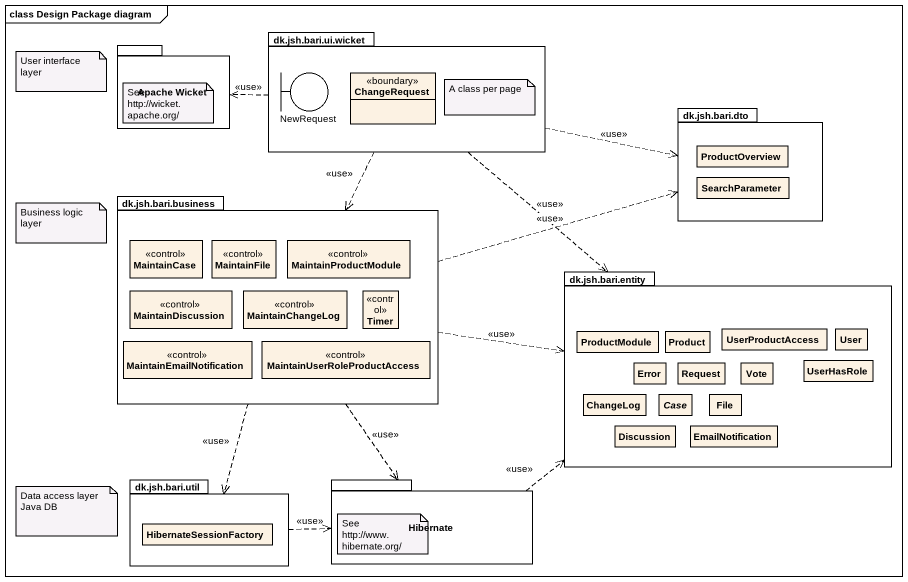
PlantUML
@startuml
mainframe class Design Package diagram
allowmixing
hide circle
hide empty members
package "Apache Wicket" as Apache_Wicket {
}
package "dk.jsh.bari.ui.wicket" as dk_jsh_bari_ui_wicket {
  boundary NewRequest
  class ChangeRequest <<boundary>>
}
package "dk.jsh.bari.dto" as dk_jsh_bari_dto {
  class ProductOverview
  class SearchParameter
}
package "dk.jsh.bari.business" as dk_jsh_bari_business {
  class MaintainCase <<control>>
  class MaintainFile <<control>>
  class MaintainProductModule <<control>>
  class MaintainDiscussion <<control>>
  class MaintainChangeLog <<control>>
  class Timer <<control>>
  class MaintainEmailNotification <<control>>
  class "MaintainUserRoleProductAccess" as MaintainUserRoleProductAcces <<control>>
}
package "dk.jsh.bari.entity" as dk_jsh_bari_entity {
  class ProductModule
  class Product
  class UserProductAccess
  class User
  class Error
  class Request
  class Vote
  class UserHasRole
  class ChangeLog
  class Discussion
  abstract class Case
  class EmailNotification
  class "File" as File_
}
package "dk.jsh.bari.util" as dk_jsh_bari_util {
  class HibernateSessionFactory
}
package Hibernate {
}
dk_jsh_bari_ui_wicket .left.> Apache_Wicket : <<use>>
dk_jsh_bari_ui_wicket .right.> dk_jsh_bari_dto : <<use>>
dk_jsh_bari_ui_wicket ..> dk_jsh_bari_business : <<use>>
dk_jsh_bari_ui_wicket ..> dk_jsh_bari_entity : <<use>>
dk_jsh_bari_business .right.> dk_jsh_bari_dto : <<use>>
dk_jsh_bari_business .right.> dk_jsh_bari_entity : <<use>>
dk_jsh_bari_business ..> dk_jsh_bari_util : <<use>>
dk_jsh_bari_business ..> Hibernate : <<use>>
dk_jsh_bari_util .right.> Hibernate : <<use>>
Hibernate .right.> dk_jsh_bari_entity : <<use>>
note as N1
  User interface layer
end note
note as N2
  See http://wicket.apache.org/
end note
note as N3
  A class per page
end note
note as N4
  Business logic layer
end note
note as N5
  Data access layer
  Java DB
end note
note as N6
  See http://www.hibernate.org/
end note
@enduml
